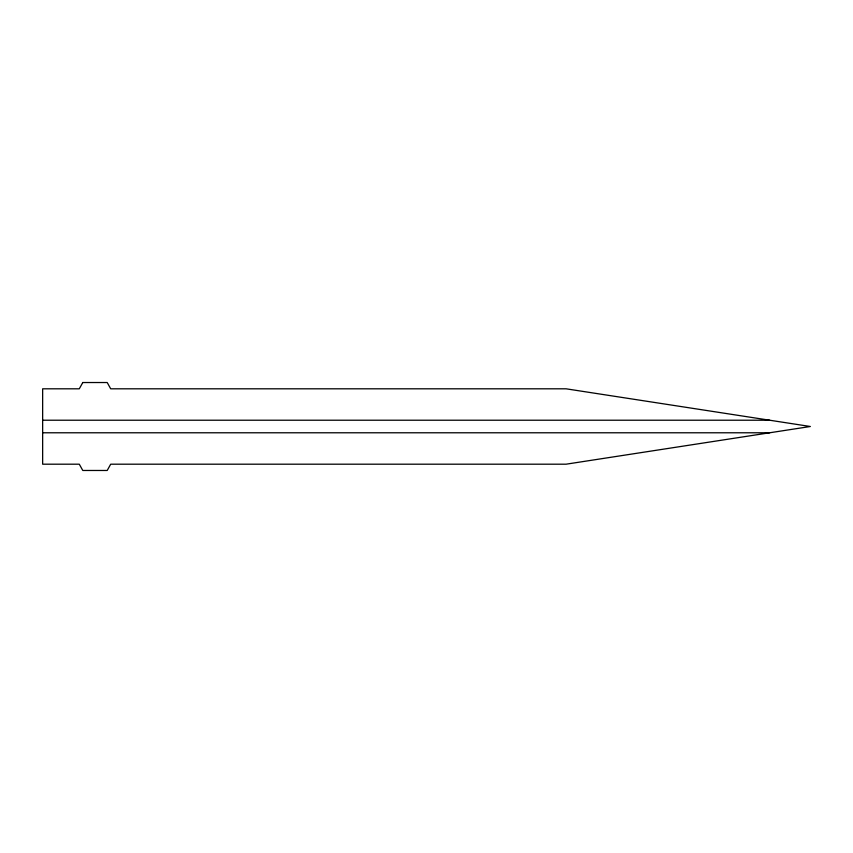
<?xml version="1.0" encoding="UTF-8"?>
<svg xmlns="http://www.w3.org/2000/svg" width="853" height="853" viewBox="0 0 853 853"><rect width="100%" height="100%" fill="white"/><g stroke="black" fill="none" stroke-linecap="round" stroke-linejoin="round"><path stroke-width="1.28" d="M42.65 420.22L769.641 420.22M42.65 432.78L769.641 432.78M82.784 382.528L79.286 388.808L42.65 388.808L42.65 464.192L79.286 464.192L82.784 470.472L107.211 470.472L110.698 464.192L566.083 464.192L810.35 426.5L566.083 388.808L110.698 388.808L107.211 382.528L82.784 382.528"/></g></svg>
